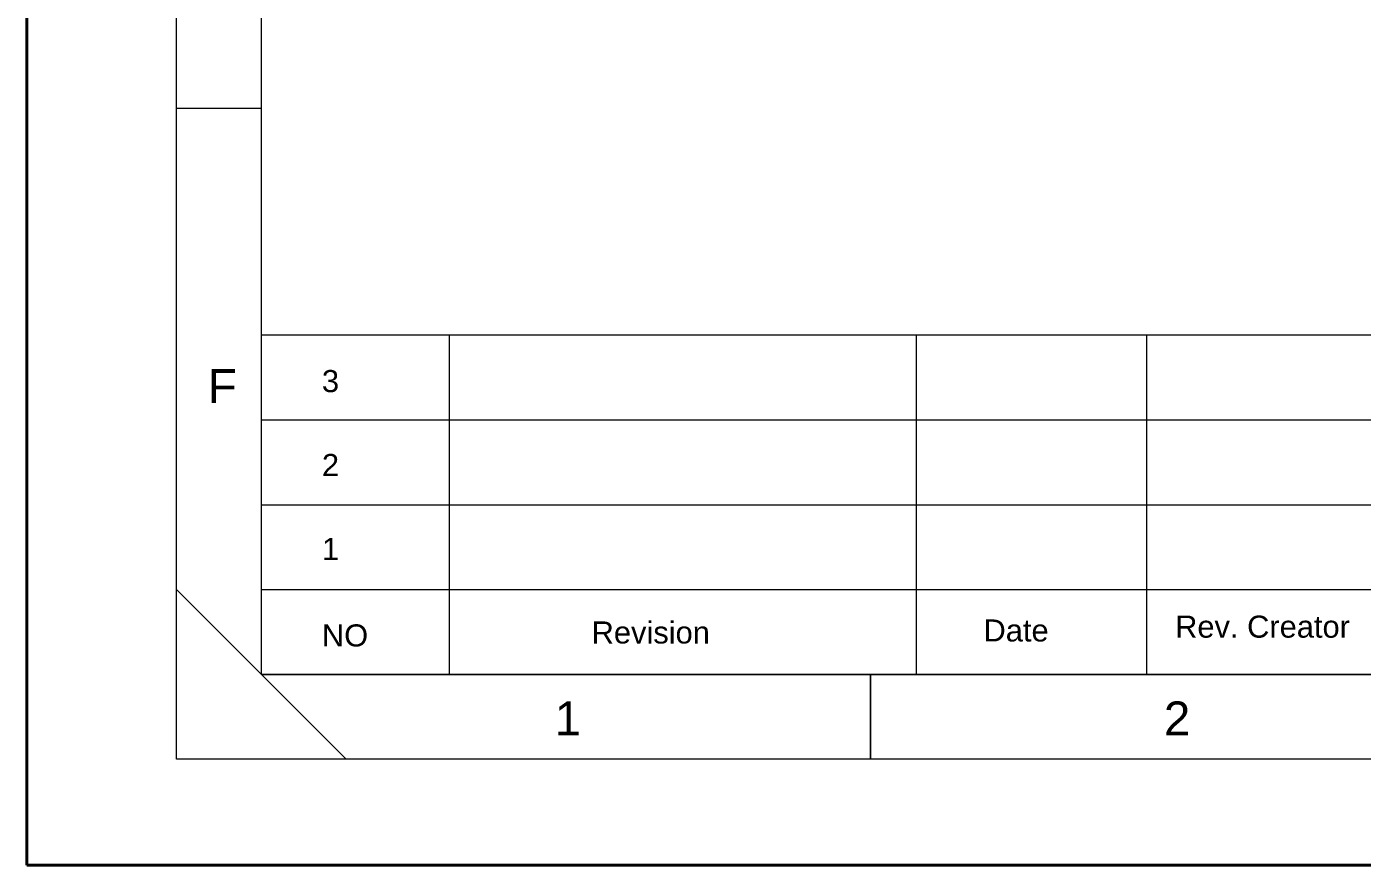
# Model space of a CAD drawing. Header units: millimetres. Extents: x 6750 to 121550, y -28210 to 66060.
# Drawn here: x 33298 to 34873, y 55665 to 56654 of the extents above; entities that cross this region are included whole.
import ezdxf

# ---------------------------------------------------------------- set-up
doc = ezdxf.new("R2010")
doc.units = ezdxf.units.MM
doc.layers.add('DN.1. NET LIEN MANH', color=7, linetype='Continuous', lineweight=40)
doc.styles.get("Standard").update_dxf_attribs({"font": 'arial.ttf'})

# ---------------------------------------------------------------- blocks, each defined once
blk = doc.blocks.new('asdklnakdad')
blk.add_line((16292.99, 3398.33), (16292.99, 3101.33))
at = {"lineweight": 5}
for p, q in [((16311.43, 3160.83), (16304.75, 3160.83)), ((16311.43, 3143.03), (16694.55, 3143.03)), ((16326.22, 3116.33), (16326.22, 3143.03)), ((16362.92, 3116.33), (16362.92, 3143.03)), ((16381.03, 3116.33), (16381.03, 3143.03)), ((16311.43, 3136.36), (16437.51, 3136.36)), ((16311.43, 3129.68), (16437.51, 3129.68)), ((16304.75, 3123.01), (16318.1, 3109.66)), ((16311.43, 3123.01), (16437.51, 3123.01)), ((16304.75, 3109.66), (16304.75, 3116.33)), ((16311.43, 3116.33), (16694.55, 3116.33)), ((16359.32, 3116.33), (16359.32, 3109.66)), ((16359.32, 3109.66), (16359.32, 3116.33)), ((16292.99, 3101.33), (16712.99, 3101.33))]:
    blk.add_line(p, q, dxfattribs=at)
for points in [[(16304.75, 3109.66), (16304.75, 3389.99), (16701.22, 3389.99), (16701.22, 3109.66), (16304.75, 3109.66)], [(16311.43, 3116.33), (16311.43, 3383.32), (16694.55, 3383.32), (16694.55, 3116.33)]]:
    blk.add_lwpolyline(points, close=True, dxfattribs=at)
at = {"layer": 'DN.1. NET LIEN MANH'}
blk.add_lwpolyline([(16292.99, 3101.33), (16712.99, 3101.33), (16712.99, 3398.33), (16292.99, 3398.33)], close=True, dxfattribs=at)
at = {"lineweight": 5, "attachment_point": 1}
for s, insert, char_height, width in [('{\\fArial|b0|i0|c0|p34;F}', (16307.22, 3140.34), 2.6698, 8.4244), ('3', (16316.19, 3140.27), 1.74, 27.6235), ('2', (16316.19, 3133.67), 1.74, 27.6235), ('1', (16316.19, 3127.07), 1.74, 27.6235), ('{\\fArial|b0|i0|c0|p34;Rev. Creator}', (16383.25, 3120.96), 1.7354, 29.9885), ('NO', (16316.19, 3120.27), 1.735, 27.6235), ('Revision', (16337.39, 3120.5), 1.735, 27.6235), ('Date', (16368.19, 3120.66), 1.735, 27.6235), ('{\\fArial|b0|i0|c0|p34;1}', (16334.48, 3114.21), 2.6698, 8.4244), ('{\\fArial|b0|i0|c0|p34;2}', (16382.37, 3114.21), 2.6698, 8.4244)]:
    blk.add_mtext(s, dxfattribs=dict(at, insert=insert, char_height=char_height, width=width))

msp = doc.modelspace()

# ---------------------------------------------------------------- block references
at = {"layer": 'DN.1. NET LIEN MANH', "xscale": 15, "yscale": 15, "zscale": 15}
msp.add_blockref('asdklnakdad', (-211096.706, 9145.496), dxfattribs=at)

doc.saveas('drawing.dxf')
